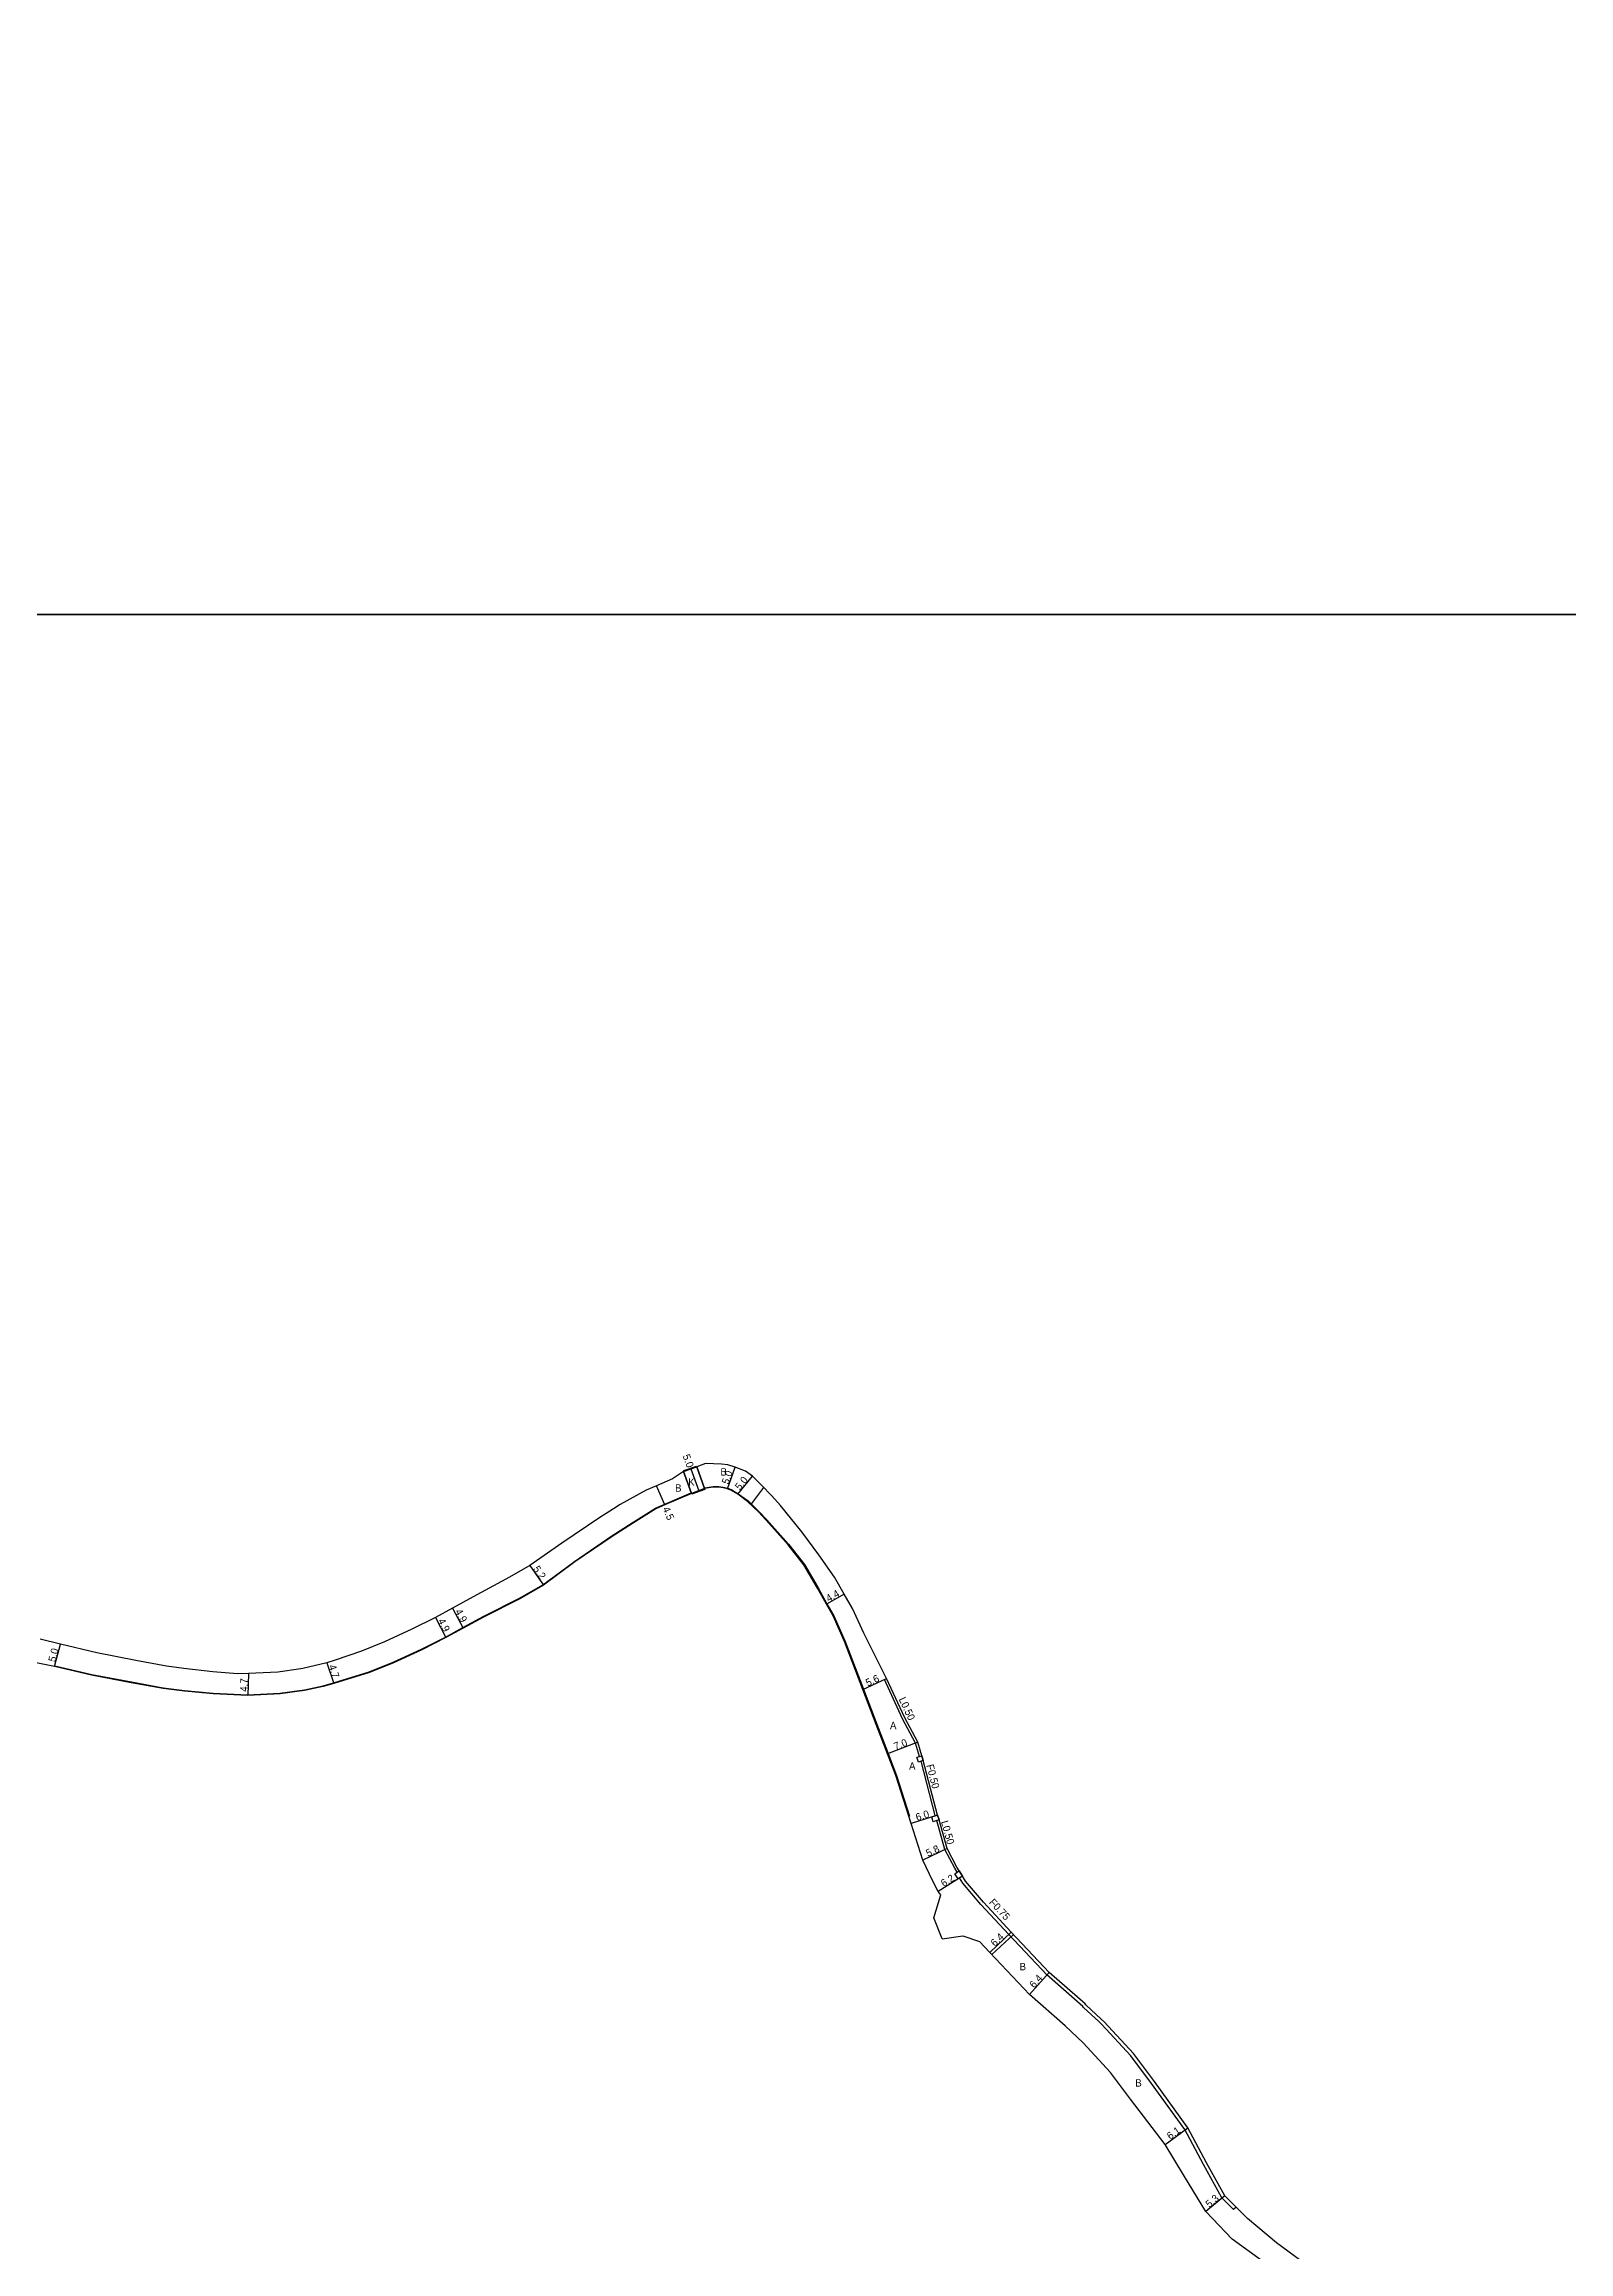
# Model space of a CAD drawing. Header units: metres. Extents: x -20002 to -16000, y -111000 to -108000.
# Drawn here: x -17377.1 to -17048, y -109553.7 to -109076.8 of the extents above; entities that cross this region are included whole.
import ezdxf

# ---------------------------------------------------------------- set-up
doc = ezdxf.new("R2010")
doc.units = ezdxf.units.M
doc.header["$LTSCALE"] = 2.5
for name, color, linetype in [('側溝・桝', 7, 'Continuous'), ('図郭', 7, 'Continuous'), ('幅員', 7, 'Continuous'), ('歩道・分離帯・安全施設', 7, 'Continuous'), ('舗装', 7, 'Continuous'), ('道路', 7, 'Continuous')]:
    doc.layers.add(name, color=color, linetype=linetype)
doc.styles.get("Standard").update_dxf_attribs({"font": ''})
doc.styles.get('Standard').set_extended_font_data('@MS PGothic')

msp = doc.modelspace()

# ---------------------------------------------------------------- linework, layer by layer
at = {"layer": '側溝・桝'}
for points in [[(-17195.71, -109430.03), (-17195.25, -109429.82)], [(-17188.1, -109446.64), (-17188.97, -109443.77), (-17191.76, -109438.53), (-17195.7, -109430.04), (-17195.71, -109430.03)], [(-17184.71, -109459.46), (-17184.71, -109459.45), (-17187.77, -109447.69)], [(-17179.97, -109471.67), (-17180.51, -109470.81), (-17182.62, -109466.74), (-17184.38, -109460.51)], [(-17119.78, -109543.99), (-17120.31, -109544.52), (-17122.84, -109542.01), (-17126.79, -109534.79), (-17130.81, -109527.25), (-17138.02, -109517.32), (-17142.52, -109511.33), (-17148.76, -109504.54), (-17149.43, -109503.91), (-17152.7, -109500.85), (-17152.89, -109500.67), (-17160.63, -109493.83), (-17168.85, -109485.1), (-17174.88, -109478.63), (-17178.76, -109474.04), (-17179.49, -109472.9)]]:
    msp.add_lwpolyline(points, dxfattribs=at)
for points in [[(-17187.62, -109446.5), (-17187.3, -109447.55), (-17187.77, -109447.69), (-17188.35, -109447.87), (-17188.67, -109446.82), (-17188.1, -109446.64)], [(-17183.9, -109460.36), (-17184.38, -109460.51), (-17185.14, -109460.75), (-17185.47, -109459.7), (-17184.71, -109459.46), (-17184.23, -109459.31)], [(-17179.78, -109473.08), (-17180.47, -109471.99), (-17179.97, -109471.67), (-17179.54, -109471.4), (-17178.85, -109472.5), (-17179.49, -109472.9)]]:
    msp.add_lwpolyline(points, close=True, dxfattribs=at)
at = {"layer": '図郭'}
for points in [[(-17600, -108600), (-16800, -108600), (-16800, -109200), (-17600, -109200)], [(-17600, -109200), (-16800, -109200), (-16800, -109800), (-17600, -109800)]]:
    msp.add_lwpolyline(points, close=True, dxfattribs=at)
at = {"layer": '幅員'}
for points in [[(-17237.47, -109384.57), (-17235.77, -109389.27)], [(-17229.56, -109388.89), (-17227.92, -109384.17)], [(-17243.09, -109392.32), (-17244.92, -109388.21)], [(-17227.34, -109390.04), (-17224.2, -109386.15)], [(-17272.27, -109405.4), (-17269.32, -109409.69)], [(-17204.39, -109411.61), (-17208.23, -109413.74)], [(-17292.6, -109416.63), (-17290.39, -109421)], [(-17288.94, -109414.64), (-17286.6, -109418.95)], [(-17374.83, -109427.26), (-17373.55, -109422.42)], [(-17316.04, -109426.45), (-17314.57, -109430.91)], [(-17332.98, -109428.77), (-17333.11, -109433.47)], [(-17200.33, -109432.18), (-17195.25, -109429.82)], [(-17188.51, -109443.58), (-17195.04, -109446.1)], [(-17184.23, -109459.31), (-17189.93, -109461.17)], [(-17182.15, -109466.55), (-17187.39, -109469.04)], [(-17178.85, -109472.5), (-17184.1, -109475.8)], [(-17168.31, -109484.59), (-17172.95, -109488.99)], [(-17160.1, -109493.29), (-17164.34, -109498.08)], [(-17135.11, -109530.44), (-17130.18, -109526.85)], [(-17122.24, -109541.55), (-17126.28, -109544.98)]]:
    msp.add_lwpolyline(points, dxfattribs=at)
at = {"layer": '歩道・分離帯・安全施設'}
for points in [[(-17234.57, -109388.68), (-17234.56, -109388.67), (-17232.64, -109388.36), (-17231.42, -109388.36), (-17230.47, -109388.52), (-17229.52, -109388.75), (-17228.63, -109389.06), (-17227.26, -109389.91), (-17225.13, -109391.48), (-17222.78, -109393.73), (-17221.08, -109395.53), (-17216.38, -109400.84), (-17212.96, -109405.23), (-17209.98, -109410.22), (-17208.1, -109413.67), (-17206.62, -109416.26), (-17204.17, -109421.81), (-17200.19, -109432.13), (-17197.35, -109439.7), (-17194.9, -109446.04), (-17193.09, -109450.75), (-17190.28, -109459.59)], [(-17374.8, -109427.11), (-17366.81, -109428.94), (-17358.25, -109430.58), (-17351.38, -109431.87), (-17346.76, -109432.39), (-17340.58, -109432.97), (-17333.11, -109433.32), (-17326.18, -109432.96), (-17320.91, -109432.25), (-17316.85, -109431.4), (-17314.62, -109430.77), (-17306.89, -109428.36), (-17301.72, -109426.28), (-17295.63, -109423.48), (-17290.46, -109420.87), (-17286.67, -109418.82), (-17282.17, -109416.37), (-17274.46, -109412.46), (-17269.4, -109409.56), (-17262.6, -109404.52), (-17254.51, -109399.03), (-17250.15, -109396.22), (-17245.1, -109393.03), (-17237.4, -109389.7)]]:
    msp.add_lwpolyline(points, dxfattribs=at)
at = {"layer": '舗装'}
for points in [[(-17234.52, -109388.82), (-17236.22, -109384.12)], [(-17239.04, -109385.14), (-17237.34, -109389.84)], [(-17224.5, -109392.29), (-17221.73, -109388.59)], [(-17172.51, -109489.46), (-17167.83, -109485.1)]]:
    msp.add_lwpolyline(points, dxfattribs=at)
at = {"layer": '道路'}
for points in [[(-17239.02, -109384.92), (-17236.29, -109383.93), (-17236.22, -109384.12), (-17239.04, -109385.14)], [(-17239.04, -109385.14), (-17236.22, -109384.12), (-17234.52, -109388.82), (-17237.34, -109389.84)], [(-17234.52, -109388.82), (-17234.47, -109389.01), (-17237.27, -109390.03), (-17237.34, -109389.84)]]:
    msp.add_lwpolyline(points, close=True, dxfattribs=at)
for points in [[(-17236.22, -109384.12), (-17239.04, -109385.14)], [(-17230.84, -109383.54), (-17234.31, -109383.42), (-17236.22, -109384.12)], [(-17148.92, -109503.37), (-17152.19, -109500.3), (-17152.38, -109500.12), (-17160.1, -109493.29), (-17168.31, -109484.59), (-17174.32, -109478.13), (-17178.16, -109473.6), (-17178.85, -109472.5), (-17179.54, -109471.4), (-17180.07, -109470.56), (-17182.15, -109466.55), (-17183.9, -109460.36), (-17184.23, -109459.31), (-17187.3, -109447.55), (-17187.62, -109446.5), (-17188.51, -109443.58), (-17191.31, -109438.31), (-17195.25, -109429.82), (-17200.15, -109420.01), (-17202.6, -109414.72), (-17204.39, -109411.61), (-17206.49, -109407.95), (-17209.84, -109403.14), (-17213.52, -109398.13), (-17218.16, -109392.44), (-17220.01, -109390.39), (-17222.25, -109388.04), (-17224.2, -109386.15), (-17225.69, -109385.04), (-17227.92, -109384.17), (-17229.52, -109383.71), (-17230.84, -109383.54)], [(-17239.04, -109385.14), (-17241.45, -109386.71), (-17244.92, -109388.21), (-17247.1, -109389.18), (-17252.74, -109392.24), (-17254.15, -109393.15)], [(-17204.31, -109421.87), (-17206.75, -109416.32), (-17208.23, -109413.74), (-17210.11, -109410.29), (-17213.08, -109405.31), (-17216.49, -109400.94), (-17221.19, -109395.63), (-17222.88, -109393.84), (-17225.23, -109391.6), (-17227.34, -109390.04), (-17228.7, -109389.2), (-17229.56, -109388.89), (-17230.5, -109388.66), (-17231.43, -109388.51), (-17232.63, -109388.51), (-17234.52, -109388.82), (-17237.34, -109389.84)], [(-17237.34, -109389.84), (-17243.09, -109392.32), (-17245.03, -109393.16), (-17250.07, -109396.35), (-17254.43, -109399.15), (-17262.51, -109404.64), (-17269.32, -109409.69), (-17274.39, -109412.59), (-17282.1, -109416.51), (-17286.6, -109418.95), (-17290.39, -109421), (-17295.57, -109423.62), (-17301.66, -109426.41), (-17306.84, -109428.5), (-17314.57, -109430.91), (-17316.82, -109431.54), (-17320.88, -109432.4), (-17326.16, -109433.11), (-17333.11, -109433.47), (-17340.59, -109433.12), (-17346.77, -109432.54), (-17351.41, -109432.02), (-17358.28, -109430.73), (-17366.85, -109429.08), (-17374.83, -109427.26)], [(-17254.15, -109393.15), (-17255.77, -109394.19), (-17257.13, -109395.06), (-17265.32, -109400.63), (-17272.27, -109405.4), (-17276.62, -109407.92), (-17284.48, -109412.22), (-17288.94, -109414.64)], [(-17288.94, -109414.64), (-17292.6, -109416.63), (-17297.69, -109419.2), (-17303.59, -109421.91), (-17308.55, -109423.9), (-17314.26, -109425.86), (-17316.04, -109426.45)], [(-17374.83, -109427.26), (-17379.53, -109426.31), (-17380.47, -109425.82), (-17390.53, -109423.82), (-17396.36, -109422.65), (-17400.09, -109422.31), (-17405.14, -109422.47), (-17411.88, -109422.96), (-17421.18, -109423.71), (-17428.69, -109424.43), (-17429.26, -109424.47), (-17432.14, -109424.89), (-17432.73, -109424.98), (-17447.69, -109428.18), (-17462.96, -109431.27), (-17477.92, -109432.85), (-17480.6, -109433.15)], [(-17332.98, -109428.77), (-17335.36, -109428.82), (-17340.67, -109428.39), (-17346.93, -109427.69), (-17350.68, -109427.18), (-17357.29, -109425.93), (-17365.72, -109424.31), (-17373.55, -109422.42), (-17377.95, -109421.35)], [(-17183.51, -109476.57), (-17184.1, -109475.8), (-17185.25, -109473.6), (-17187.39, -109469.04), (-17189.93, -109461.17), (-17193.23, -109450.8), (-17195.04, -109446.1), (-17197.49, -109439.75), (-17200.33, -109432.18), (-17204.31, -109421.87)], [(-17316.04, -109426.45), (-17321.23, -109427.66), (-17321.68, -109427.76), (-17326.6, -109428.43), (-17332.98, -109428.77)], [(-17183.24, -109486.07), (-17185.03, -109481.55), (-17183.51, -109476.57)], [(-17183.24, -109486.07), (-17178.8, -109485.39), (-17175.18, -109486.6)], [(-17053.72, -109590.1), (-17056.05, -109589.58), (-17057.01, -109589.37), (-17065.27, -109587.47), (-17069.35, -109585.59), (-17071.94, -109584.06), (-17074.65, -109582.47), (-17079.72, -109579.26), (-17085.46, -109575.62), (-17087.55, -109574.3), (-17098.57, -109566.68), (-17107.42, -109560.6), (-17114.1, -109555.66), (-17120.59, -109550.91), (-17126.28, -109544.98), (-17130.92, -109537.41), (-17135.11, -109530.44), (-17142.57, -109520.67), (-17146.87, -109514.94), (-17152.78, -109508.52), (-17156.69, -109504.85), (-17164.34, -109498.08), (-17172.95, -109488.99), (-17175.18, -109486.6)], [(-17130.18, -109526.85), (-17137.42, -109516.88), (-17141.94, -109510.85), (-17148.23, -109504.01), (-17148.92, -109503.37)], [(-17104.53, -109556.52), (-17111.02, -109551.72), (-17117.28, -109546.49), (-17119.78, -109543.99), (-17122.24, -109541.55), (-17126.13, -109534.43), (-17130.18, -109526.85)]]:
    msp.add_lwpolyline(points, dxfattribs=at)

# ---------------------------------------------------------------- texts
at = {"layer": '側溝・桝'}
for s, rotation, p in [('L0.50', 294.9133, (-17192.64, -109434.29)), ('F0.50', 284.6202, (-17186.67, -109448.58)), ('L0.50', 285.7472, (-17183.5, -109460.77)), ('F0.75', 312.9846, (-17173.22, -109478.29))]:
    msp.add_text(s, height=1.6, rotation=rotation, dxfattribs=at).set_placement(p)
at = {"layer": '幅員'}
for s, rotation, p in [('5.0', 289.8986, (-17239.28, -109381.73)), ('5.0', 70.7972, (-17229.36, -109388.01)), ('5.0', 51.0935, (-17226.86, -109389.28)), ('4.5', 293.9306, (-17243.64, -109393.14)), ('5.2', 304.5189, (-17271.62, -109406.17)), ('4.4', 29.0895, (-17207.76, -109413.37)), ('4.9', 296.7902, (-17292.13, -109417.34)), ('4.9', 298.508, (-17288.45, -109415.34)), ('5.0', 75.207, (-17374.69, -109426.36)), ('4.7', 288.1915, (-17315.71, -109427.13)), ('4.7', 88.4135, (-17333.19, -109432.71)), ('5.6', 24.9121, (-17199.28, -109431.59)), ('7.0', 21.102, (-17193.3, -109445.32)), ('6.0', 18.1054, (-17188.63, -109460.64)), ('5.8', 25.4214, (-17186.26, -109468.4)), ('6.2', 32.2265, (-17182.88, -109474.92)), ('6.4', 43.4363, (-17171.86, -109487.82)), ('6.4', 48.5061, (-17163.36, -109496.82)), ('6.1', 35.973, (-17134, -109529.5)), ('5.3', 40.2974, (-17125.54, -109544.22))]:
    msp.add_text(s, height=1.6, rotation=rotation, dxfattribs=at).set_placement(p)
at = {"layer": '舗装'}
for s, p in [('B', (-17231.09, -109386)), ('B', (-17240.89, -109389.48)), ('K', (-17238.06, -109388.2)), ('A', (-17194.49, -109440.78)), ('A', (-17190.38, -109449.54)), ('B', (-17166.52, -109492.85)), ('B', (-17141.54, -109517.97))]:
    msp.add_text(s, height=1.6, dxfattribs=at).set_placement(p)

doc.saveas('drawing.dxf')
